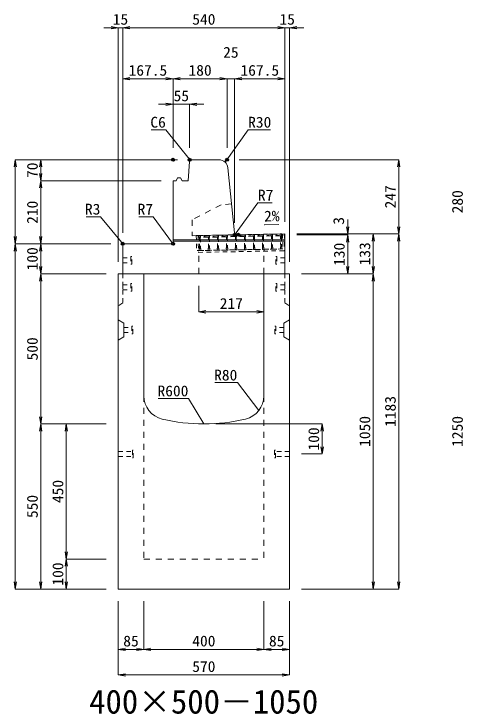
# Model space of a CAD drawing. Units: millimetres at full size; some dimension numbers follow another scale. Extents: x -18734 to 51600, y -18820 to 17820.
# Drawn here: x 33418 to 34913, y -10686 to -8354 of the extents above; entities that cross this region are included whole.
import ezdxf
from ezdxf.enums import TextEntityAlignment as Align

# ---------------------------------------------------------------- set-up
doc = ezdxf.new("R2010")
doc.units = ezdxf.units.MM
doc.header["$LTSCALE"] = 20
doc.header["$PDMODE"] = 32
doc.header["$PDSIZE"] = 10
doc.linetypes.add('USER1', pattern=[2, 1, -1])
doc.linetypes.add('USER2', pattern=[1.35, 0.75, -0.6])
for name, color, linetype, lineweight in [('インサート', 3, 'USER2', 9), ('グレーチング', 7, 'USER2', 5), ('受枠', 3, 'USER2', 9), ('寸法線', 7, 'Continuous', 13), ('引出線', 4, 'Continuous', 13), ('本体', 2, 'Continuous', 13), ('目地', 132, 'Continuous', 5)]:
    doc.layers.add(name, color=color, linetype=linetype, lineweight=lineweight)
doc.layers.add('作業エリア', color=11, linetype='Continuous')
doc.layers.add('文字', color=7, linetype='Continuous')
doc.styles.add('ＭＳ 明朝', font='')
doc.styles.get('ＭＳ 明朝').set_extended_font_data('MS Mincho')

# ---------------------------------------------------------------- blocks, each defined once
blk = doc.blocks.new('open_arrow')
at = {"color": 0, "linetype": 'Continuous', "lineweight": -2}
blk.add_lwpolyline([(7.5, 1.25), (0, 0), (7.5, -1.25)], dxfattribs=at)

msp = doc.modelspace()

# ---------------------------------------------------------------- linework, layer by layer
at = {"layer": 'インサート'}
for p, q in [((33810, -9162.5), (33807, -9162.5)), ((33807, -9162.5), (33807, -9187.5)), ((33810, -9187.5), (33810, -9162.5)), ((34290, -9162.5), (34293, -9162.5)), ((34290, -9187.5), (34290, -9162.5)), ((34293, -9162.5), (34293, -9187.5)), ((33780, -9166.5), (33807, -9166.5)), ((33780, -9166.5), (33780, -9183.5)), ((33780, -9183.5), (33807, -9183.5)), ((34320, -9166.5), (34293, -9166.5)), ((34320, -9183.5), (34293, -9183.5)), ((34320, -9166.5), (34320, -9183.5)), ((33807, -9187.5), (33810, -9187.5)), ((34293, -9187.5), (34290, -9187.5)), ((33780, -9256.5), (33807, -9256.5)), ((33780, -9256.5), (33780, -9273.5)), ((33810, -9252.5), (33807, -9252.5)), ((33807, -9252.5), (33807, -9277.5)), ((33810, -9277.5), (33810, -9252.5)), ((34290, -9252.5), (34293, -9252.5)), ((34290, -9277.5), (34290, -9252.5)), ((34293, -9252.5), (34293, -9277.5)), ((34320, -9256.5), (34293, -9256.5)), ((34320, -9256.5), (34320, -9273.5)), ((33780, -9273.5), (33807, -9273.5)), ((33807, -9277.5), (33810, -9277.5)), ((34293, -9277.5), (34290, -9277.5)), ((34320, -9273.5), (34293, -9273.5)), ((33813.2, -9394.5), (33810.2, -9394.5)), ((33810.2, -9394.5), (33810.2, -9419.5)), ((33813.2, -9419.5), (33813.2, -9394.5)), ((34286.8, -9394.5), (34289.8, -9394.5)), ((34286.8, -9419.5), (34286.8, -9394.5)), ((34289.8, -9394.5), (34289.8, -9419.5)), ((33783.2, -9398.5), (33810.2, -9398.5)), ((33783.2, -9398.5), (33783.2, -9415.5)), ((33783.2, -9415.5), (33810.2, -9415.5)), ((33810.2, -9419.5), (33813.2, -9419.5)), ((34289.8, -9419.5), (34286.8, -9419.5)), ((34316.8, -9398.5), (34289.8, -9398.5)), ((34316.8, -9415.5), (34289.8, -9415.5)), ((34316.8, -9398.5), (34316.8, -9415.5)), ((33765, -9811.5), (33812, -9811.5)), ((33765, -9811.5), (33765, -9828.5)), ((33815, -9807.5), (33812, -9807.5)), ((33812, -9807.5), (33812, -9832.5)), ((33815, -9832.5), (33815, -9807.5)), ((34288, -9807.5), (34285, -9807.5)), ((34285, -9807.5), (34285, -9832.5)), ((34288, -9832.5), (34288, -9807.5)), ((34335, -9811.5), (34288, -9811.5)), ((34335, -9828.5), (34335, -9811.5)), ((33765, -9828.5), (33812, -9828.5)), ((33812, -9832.5), (33815, -9832.5)), ((34285, -9832.5), (34288, -9832.5)), ((34335, -9828.5), (34288, -9828.5))]:
    msp.add_line(p, q, dxfattribs=at)
at = {"layer": 'グレーチング'}
for p, q in [((34033.97, -9092.54), (34308.92, -9087.21)), ((34064.08, -9097.95), (34038.97, -9092.44)), ((34094.07, -9097.37), (34068.96, -9091.86)), ((34124.07, -9096.79), (34098.96, -9091.28)), ((34154.06, -9096.21), (34128.95, -9090.7)), ((34184.06, -9095.63), (34158.95, -9090.12)), ((34214.05, -9095.05), (34188.94, -9089.54)), ((34244.05, -9094.47), (34218.93, -9088.96)), ((34274.04, -9093.89), (34248.93, -9088.38)), ((34274.04, -9093.89), (34249.05, -9094.37)), ((34304.04, -9093.31), (34278.92, -9087.8)), ((34304.04, -9093.31), (34279.04, -9093.79)), ((34064.08, -9097.95), (34039.08, -9098.44)), ((34094.07, -9097.37), (34069.08, -9097.86)), ((34124.07, -9096.79), (34099.07, -9097.28)), ((34154.06, -9096.21), (34129.07, -9096.7)), ((34184.06, -9095.63), (34159.06, -9096.12)), ((34214.05, -9095.05), (34189.06, -9095.54)), ((34244.05, -9094.47), (34219.05, -9094.95)), ((34034.94, -9142.53), (34309.89, -9137.21))]:
    msp.add_line(p, q, dxfattribs=at)
for points in [[(34033.97, -9092.54), (34038.97, -9092.44), (34039.08, -9098.44), (34038.1, -9099.46), (34038.8, -9135.45), (34039.82, -9136.43), (34039.94, -9142.43), (34034.94, -9142.53), (34034.82, -9136.53), (34035.8, -9135.51), (34035.1, -9099.52), (34034.09, -9098.53)], [(34068.8, -9134.87), (34069.81, -9135.85), (34069.93, -9141.85), (34064.93, -9141.95), (34064.82, -9135.95), (34065.8, -9134.93), (34065.1, -9098.93), (34064.08, -9097.95), (34063.96, -9091.96), (34068.96, -9091.86), (34069.08, -9097.86), (34068.1, -9098.88)], [(34098.79, -9134.29), (34099.81, -9135.27), (34099.92, -9141.27), (34094.93, -9141.37), (34094.81, -9135.37), (34095.79, -9134.35), (34095.09, -9098.35), (34094.07, -9097.37), (34093.96, -9091.38), (34098.96, -9091.28), (34099.07, -9097.28), (34098.09, -9098.3)], [(34128.78, -9133.71), (34129.8, -9134.69), (34129.92, -9140.69), (34124.92, -9140.79), (34124.8, -9134.79), (34125.78, -9133.77), (34125.09, -9097.77), (34124.07, -9096.79), (34123.95, -9090.79), (34128.95, -9090.7), (34129.07, -9096.7), (34128.09, -9097.72)], [(34158.78, -9133.13), (34159.8, -9134.11), (34159.91, -9140.11), (34154.91, -9140.2), (34154.8, -9134.21), (34155.78, -9133.19), (34155.08, -9097.19), (34154.06, -9096.21), (34153.95, -9090.21), (34158.95, -9090.12), (34159.06, -9096.12), (34158.08, -9097.14)], [(34185.77, -9132.61), (34185.08, -9096.61), (34184.06, -9095.63), (34183.94, -9089.63), (34188.94, -9089.54), (34189.06, -9095.54), (34188.08, -9096.55), (34188.77, -9132.55), (34189.79, -9133.53), (34189.91, -9139.53), (34184.91, -9139.62), (34184.79, -9133.63)], [(34215.77, -9132.03), (34215.07, -9096.03), (34214.05, -9095.05), (34213.94, -9089.05), (34218.93, -9088.96), (34219.05, -9094.95), (34218.07, -9095.97), (34218.77, -9131.97), (34219.79, -9132.95), (34219.9, -9138.95), (34214.9, -9139.04), (34214.79, -9133.04)], [(34249.05, -9094.37), (34248.06, -9095.39), (34248.76, -9131.39), (34249.78, -9132.37), (34249.9, -9138.37), (34244.9, -9138.46), (34244.78, -9132.46), (34245.76, -9131.44), (34245.07, -9095.45), (34244.05, -9094.47), (34243.93, -9088.47), (34248.93, -9088.38)], [(34279.04, -9093.79), (34278.06, -9094.81), (34278.76, -9130.81), (34279.78, -9131.79), (34279.89, -9137.79), (34274.89, -9137.88), (34274.78, -9131.88), (34275.76, -9130.86), (34275.06, -9094.87), (34274.04, -9093.89), (34273.92, -9087.89), (34278.92, -9087.8)], [(34304.89, -9137.3), (34304.77, -9131.3), (34305.75, -9130.28), (34305.05, -9094.29), (34304.04, -9093.31), (34303.92, -9087.31), (34308.92, -9087.21), (34309.03, -9093.21), (34308.05, -9094.23), (34308.75, -9130.23), (34309.77, -9131.21), (34309.89, -9137.21)]]:
    msp.add_lwpolyline(points, close=True, dxfattribs=at)
at = {"layer": '作業エリア'}
for p in [(33947.5, -8840), (33947.5, -8840), (34002.5, -8840), (34127.5, -8840), (34152.5, -9090), (34165, -9090), (33780, -9120), (33947.5, -9120)]:
    msp.add_point(p, dxfattribs=at)
at = {"layer": '受枠'}
for p, q in [((34024.97, -9092.71), (34317.92, -9087.04)), ((34024.97, -9092.71), (34025.94, -9142.7)), ((34030.97, -9092.59), (34032.05, -9148.58)), ((34311.92, -9087.16), (34312.89, -9137.15)), ((34317.92, -9087.04), (34319, -9143.03)), ((34312.89, -9137.15), (34025.94, -9142.7)), ((34032.05, -9148.58), (34319, -9143.03))]:
    msp.add_line(p, q, dxfattribs=at)
at = {"layer": '受枠', "linetype": 'Continuous'}
msp.add_line((34250.9, -9138.35), (34251.01, -9144.35), dxfattribs=at)
at = {"layer": '寸法線'}
for p, q in [((33828, -8400.05), (33717, -8400.05)), ((33765, -9180), (33765, -8400.05)), ((33780, -8400.05), (34320, -8400.05)), ((33780, -9083), (33780, -8400.05)), ((33780, -9083), (33780, -8400.05)), ((34272, -8400.05), (34383, -8400.05)), ((34320, -9047), (34320, -8400.05)), ((34320, -9047), (34320, -8400.05)), ((34335, -9180), (34335, -8400.05)), ((33780, -8570.05), (33947.5, -8570.05)), ((33780, -9083), (33780, -8570.05)), ((33947.5, -8800), (33947.5, -8570.05)), ((33947.5, -8570.05), (34127.5, -8570.05)), ((33947.5, -8800), (33947.5, -8570.05)), ((34079.5, -8570.05), (34200.5, -8570.05)), ((34127.5, -8800), (34127.5, -8570.05)), ((34127.5, -8800), (34127.5, -8570.05)), ((34152.5, -9050), (34152.5, -8570.05)), ((34152.5, -8570.05), (34320, -8570.05)), ((34152.5, -9050), (34152.5, -8570.05)), ((34320, -9047), (34320, -8570.05)), ((33899.5, -8655.05), (34050.5, -8655.05)), ((33947.5, -8800), (33947.5, -8655.05)), ((34002.5, -8800), (34002.5, -8655.05)), ((33422.06, -8840), (33422.06, -9120)), ((33962.5, -8840), (33422.06, -8840)), ((33507.06, -8910), (33507.06, -8840)), ((33962.5, -8840), (33507.06, -8840)), ((34167.5, -8840), (34698.78, -8840)), ((34698.78, -8840), (34698.78, -9087)), ((33507.06, -9120), (33507.06, -8910)), ((33907.5, -8910), (33507.06, -8910)), ((33907.5, -8910), (33507.06, -8910)), ((34528.78, -9039), (34528.78, -9138)), ((34360, -9087), (34528.78, -9087)), ((34360, -9087), (34613.78, -9087)), ((34360, -9087), (34698.78, -9087)), ((34360, -9087), (34698.78, -9087)), ((34360, -9090), (34528.78, -9090)), ((34360, -9090), (34528.78, -9090)), ((34528.78, -9090), (34528.78, -9220)), ((34613.78, -9087), (34613.78, -9220)), ((34698.78, -9087), (34698.78, -10270)), ((33740, -9120), (33422.06, -9120)), ((33422.06, -10270), (33422.06, -9120)), ((33740, -9120), (33422.06, -9120)), ((33507.06, -9220), (33507.06, -9120)), ((33740, -9120), (33507.06, -9120)), ((33740, -9120), (33507.06, -9120)), ((33507.06, -9220), (33507.06, -9720)), ((33725, -9220), (33507.06, -9220)), ((33725, -9220), (33507.06, -9220)), ((34375, -9220), (34528.78, -9220)), ((34375, -9220), (34613.78, -9220)), ((34375, -9220), (34613.78, -9220)), ((34613.78, -9220), (34613.78, -10270)), ((34033, -9260), (34033, -9346.67)), ((34033, -9346.67), (34250, -9346.67)), ((33725, -9720), (33507.06, -9720)), ((33507.06, -10270), (33507.06, -9720)), ((33725, -9720), (33507.06, -9720)), ((33592.06, -9720), (33592.06, -10170)), ((33725, -9720), (33592.06, -9720)), ((34090, -9720), (34443.78, -9720)), ((34443.78, -9720), (34443.78, -9820)), ((34375, -9820), (34443.78, -9820)), ((33725, -10170), (33592.06, -10170)), ((33592.06, -10170), (33592.06, -10270)), ((33725, -10170), (33592.06, -10170)), ((33725, -10270), (33422.06, -10270)), ((33725, -10270), (33507.06, -10270)), ((33725, -10270), (33592.06, -10270)), ((34375, -10270), (34613.78, -10270)), ((34375, -10270), (34698.78, -10270)), ((33765, -10310), (33765, -10471.16)), ((33765, -10310), (33765, -10556.16)), ((33850, -10310), (33850, -10471.16)), ((33850, -10310), (33850, -10471.16)), ((34250, -10310), (34250, -10471.16)), ((34250, -10310), (34250, -10471.16)), ((34335, -10310), (34335, -10471.16)), ((34335, -10310), (34335, -10556.16)), ((33765, -10471.16), (33850, -10471.16)), ((33850, -10471.16), (34250, -10471.16)), ((34250, -10471.16), (34335, -10471.16)), ((33765, -10556.16), (34335, -10556.16))]:
    msp.add_line(p, q, dxfattribs=at)
at = {"layer": '引出線'}
for points in [[(34005.29, -8842.99), (33923.41, -8740.07), (33875.07, -8740.07)], [(34120.48, -8847.76), (34197.4, -8740.07), (34272.08, -8740.07)], [(34154.14, -9088.19), (34230, -8982.98), (34277.93, -8982.98)], [(33780.88, -9120.88), (33705.62, -9029.7), (33657.89, -9029.7)], [(33945.45, -9117.95), (33880.97, -9029.7), (33833.04, -9029.7)], [(34251.14, -9056.74), (34299.85, -9055.77), (34251.11, -9056.74)], [(34232.76, -9675.58), (34161.5, -9582.47), (34086.83, -9582.47)], [(34050, -9720), (33998.63, -9635.25), (33897.63, -9635.25)]]:
    msp.add_lwpolyline(points, dxfattribs=at)
at = {"layer": '本体'}
for p, q in [((33997.5, -8910), (34002.07, -8845.98)), ((34002.07, -8845.98), (34008.5, -8840)), ((34100.35, -8840), (34008.5, -8840)), ((34151.87, -9083.7), (34130.2, -8867.01)), ((33957.5, -8910), (33962.5, -8900)), ((33962.5, -8900), (33972.5, -8900)), ((33972.5, -8900), (33977.5, -8910)), ((33947.5, -8910), (33947.5, -9113)), ((33947.5, -8910), (33957.5, -8910)), ((33977.5, -8910), (33997.5, -8910)), ((34165, -9090), (34158.83, -9090)), ((34165, -9090), (34320, -9087)), ((34320, -9220), (34320, -9087)), ((33780, -9123), (33780, -9220)), ((33940.5, -9120), (33783, -9120)), ((33765, -9220), (33765, -10270)), ((33850, -9220), (33765, -9220)), ((34320, -9220), (33780, -9220)), ((33850, -9220), (33850, -9625.96)), ((34250, -9625.96), (34250, -9220)), ((34335, -9220), (34250, -9220)), ((34335, -10270), (34335, -9220)), ((33765, -10270), (34335, -10270))]:
    msp.add_line(p, q, dxfattribs=at)
at = {"layer": '本体', "linetype": 'USER1'}
for p, q in [((34108, -8990), (34011, -9040)), ((34142.2, -8987), (34108, -8990)), ((34011, -9040), (34011, -9092.98)), ((34011, -9092.98), (34165, -9090)), ((34250, -9220), (34250, -9138.36)), ((34033, -9220), (34033, -9142.56))]:
    msp.add_line(p, q, dxfattribs=at)
at = {"layer": '本体', "linetype": 'USER2', "lineweight": 9}
for p, q in [((33780, -9220), (33780, -9317)), ((34320, -9220), (34320, -9317)), ((33780, -9317), (33765, -9326.5)), ((34320, -9317), (34335, -9326.5))]:
    msp.add_line(p, q, dxfattribs=at)
at = {"layer": '本体', "lineweight": 9}
for p, q in [((33765, -9373), (33783.2, -9384.5)), ((34335, -9373), (34316.8, -9384.5)), ((33783.2, -9384.5), (33783.2, -9429.5)), ((34316.8, -9384.5), (34316.8, -9429.5)), ((33765, -9441), (33783.2, -9429.5)), ((34335, -9441), (34316.8, -9429.5))]:
    msp.add_line(p, q, dxfattribs=at)
at = {"layer": '本体', "linetype": 'USER1', "lineweight": 15}
for p, q in [((33850, -9625.96), (33850, -10170)), ((34250, -9625.96), (34250, -10170)), ((33850, -10170), (34250, -10170))]:
    msp.add_line(p, q, dxfattribs=at)
at = {"layer": '本体'}
for centre, radius, start, end in [((34100.35, -8870), 30, 5.71059, 90), ((34158.83, -9083), 7, 185.71059, 270), ((33940.5, -9113), 7, 270, 0), ((33783, -9123), 3, 90, 180), ((33930, -9625.96), 80, 180, 256.65764), ((34170, -9625.96), 80, 283.34236, 0), ((34050, -9120), 600, 256.65764, 283.34236)]:
    msp.add_arc(centre, radius, start, end, dxfattribs=at)
at = {"layer": '目地'}
for p, q in [((34320, -9107), (33947.5, -9107)), ((34320, -9111), (33947.5, -9111))]:
    msp.add_line(p, q, dxfattribs=at)

# ---------------------------------------------------------------- block references
at = {"layer": '寸法線', "xscale": 3.2, "yscale": 3.2}
for p, rotation in [((33765, -8400.05), 180), ((34320, -8400.05), 180), ((34320, -8400.05), 180), ((33947.5, -8570.05), 180), ((34127.5, -8570.05), 180), ((34127.5, -8570.05), 180), ((34320, -8570.05), 180), ((33947.5, -8655.05), 180), ((33422.06, -8840), 270), ((33507.06, -8840), 270), ((34698.78, -8840), 270), ((33507.06, -8910), 90), ((33507.06, -8910), 270), ((34528.78, -9087), 90), ((34698.78, -9087), 90), ((34528.78, -9090), 270), ((34528.78, -9090), 270), ((34613.78, -9087), 270), ((34698.78, -9087), 270), ((33422.06, -9120), 90), ((33507.06, -9120), 90), ((33422.06, -9120), 270), ((33507.06, -9120), 270), ((33507.06, -9220), 90), ((34528.78, -9220), 90), ((34613.78, -9220), 90), ((33507.06, -9220), 270), ((34613.78, -9220), 270), ((34250, -9346.67), 180), ((33507.06, -9720), 90), ((33507.06, -9720), 270), ((33592.06, -9720), 270), ((34443.78, -9720), 270), ((34443.78, -9820), 90), ((33592.06, -10170), 90), ((33592.06, -10170), 270), ((33422.06, -10270), 90), ((33507.06, -10270), 90), ((33592.06, -10270), 90), ((34613.78, -10270), 90), ((34698.78, -10270), 90), ((33850, -10471.16), 180), ((34250, -10471.16), 180), ((34335, -10471.16), 180), ((34335, -10556.16), 180)]:
    msp.add_blockref('open_arrow', p, dxfattribs=dict(at, rotation=rotation))
for p in [(33780, -8400.05), (33780, -8400.05), (34335, -8400.05), (33780, -8570.05), (33947.5, -8570.05), (34152.5, -8570.05), (34152.5, -8570.05), (34002.5, -8655.05), (34033, -9346.67), (33765, -10471.16), (33850, -10471.16), (34250, -10471.16), (33765, -10556.16)]:
    msp.add_blockref('open_arrow', p, dxfattribs=at)
at = {"layer": '引出線', "xscale": 0.0533, "yscale": 0.0533}
for p, rotation in [((34005.29, -8842.99), 128.5), ((34120.48, -8847.76), 54.5), ((34251.14, -9056.74), 1.1), ((34154.14, -9088.19), 54.2), ((33780.88, -9120.88), 129.5), ((33945.45, -9117.95), 126.2), ((34232.76, -9675.58), 127.4), ((34050, -9720), 121.2)]:
    msp.add_blockref('open_arrow', p, dxfattribs=dict(at, rotation=rotation))

# ---------------------------------------------------------------- texts
at = {"layer": '寸法線', "style": 'ＭＳ 明朝', "width": 1.05}
for s, p in [('15', (33772.5, -8372.05)), ('540', (34050, -8372.05)), ('15', (34327.5, -8372.05)), ('25', (34140, -8482.05)), ('167.5', (33863.75, -8542.05)), ('180', (34037.5, -8542.05)), ('167.5', (34236.25, -8542.05)), ('55', (33975, -8627.05)), ('217', (34141.5, -9318.67)), ('85', (33807.5, -10443.16)), ('400', (34050, -10443.16)), ('85', (34292.5, -10443.16)), ('570', (34050, -10528.16))]:
    msp.add_text(s, height=36.03, dxfattribs=at).set_placement(p, align=Align.MIDDLE_CENTER)
for s, p in [('70', (33479.06, -8875)), ('247', (34670.78, -8963.5)), ('280', (34894.06, -8980)), ('210', (33479.06, -9015)), ('3', (34498.78, -9043.66)), ('100', (33479.06, -9170)), ('130', (34500.78, -9155)), ('133', (34585.78, -9153.5)), ('500', (33479.06, -9470)), ('1183', (34670.78, -9678.5)), ('1050', (34585.78, -9745)), ('1250', (34894.06, -9745)), ('100', (34415.78, -9770)), ('450', (33564.06, -9945)), ('550', (33479.06, -9995)), ('100', (33564.06, -10220))]:
    msp.add_text(s, height=36.03, rotation=90, dxfattribs=at).set_placement(p, align=Align.MIDDLE_CENTER)
at = {"layer": '引出線', "style": 'ＭＳ 明朝', "width": 1.05}
for s, p in [('C6', (33923.41, -8696.87)), ('R3', (33705.62, -8986.5)), ('R7', (33880.97, -8986.5)), ('R80', (34161.5, -9539.27)), ('R600', (33998.63, -9592.05))]:
    msp.add_text(s, height=36.03, dxfattribs=at).set_placement(p, align=Align.TOP_RIGHT)
for s, p in [('R30', (34197.4, -8696.87)), ('R7', (34230, -8939.78))]:
    msp.add_text(s, height=36.03, dxfattribs=at).set_placement(p, align=Align.TOP_LEFT)
msp.add_text('2%', height=36.03, rotation=1.146, dxfattribs=at).set_placement((34250.17, -9009.85), align=Align.TOP_LEFT)
at = {"layer": '文字', "style": 'ＭＳ 明朝'}
msp.add_text('400×500－1050', height=80.06, dxfattribs=at).set_placement((34049.52, -10644.97), align=Align.MIDDLE_CENTER)

doc.saveas('drawing.dxf')
